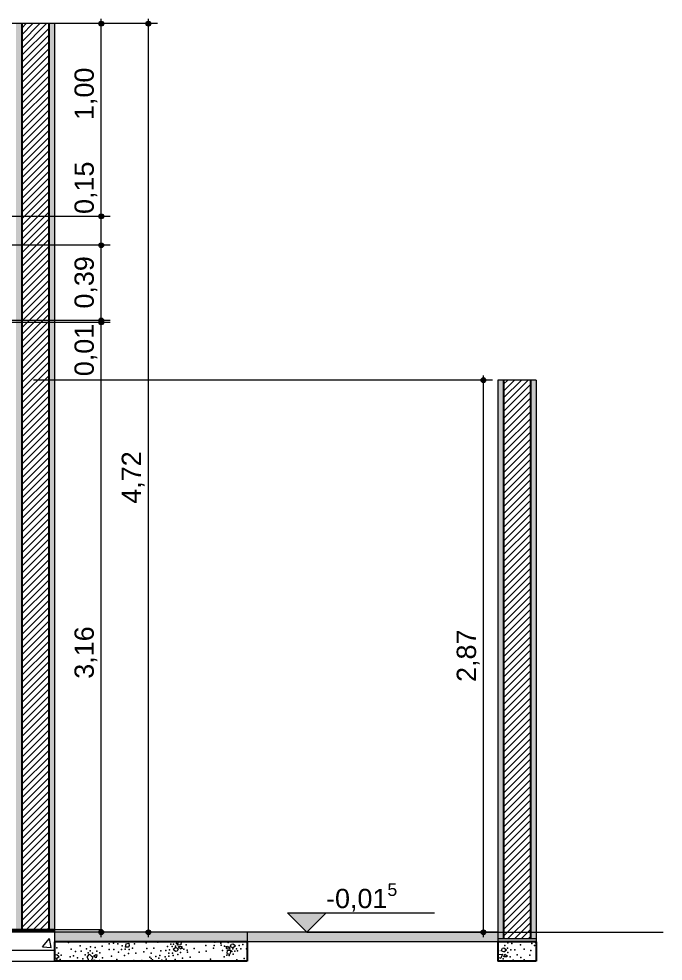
# Model space of a CAD drawing. Header units: metres. Extents: x -77 to 97, y 0 to 6.
# Drawn here: x -44.199 to -40.856, y -0.165 to 4.725 of the extents above; entities that cross this region are included whole.
import ezdxf

# ---------------------------------------------------------------- set-up
doc = ezdxf.new("R2010")
doc.units = ezdxf.units.M
doc.header["$MEASUREMENT"] = 0
for name, color, linetype in [('COTAS CORTE', 7, 'Continuous'), ('LAJES.EST', 7, 'Continuous'), ('PAREDE CONSTRUIR', 7, 'Continuous'), ('TERRENO.ARQ', 7, 'Continuous')]:
    doc.layers.add(name, color=color, linetype=linetype)
for name, color, linetype, lineweight, true_color in [('COTAS CORTE_Caneta_No__25', 7, 'Continuous', 13, 0x982312), ('LAJES.EST_Caneta_No__254', 7, 'Continuous', 0, 0xd1c9ad), ('LAJES.EST_Caneta_No__95', 7, 'Continuous', 0, 0xaeaeae), ('LAJES.EST_Caneta_No__97', 7, 'Continuous', 5, 0x6b6b6b)]:
    doc.layers.add(name, color=color, linetype=linetype, lineweight=lineweight, true_color=true_color)
for name, color, linetype, lineweight in [('LAJES.EST_Caneta_No__241', 7, 'Continuous', 13), ('LAJES.EST_Caneta_No__3', 7, 'Continuous', 25), ('LAJES.EST_Caneta_No__4', 7, 'Continuous', 20), ('LAJES.EST_Caneta_No__7', 7, 'Continuous', 13), ('PAREDE CONSTRUIR_Caneta_No__241', 7, 'Continuous', 13), ('PAREDE CONSTRUIR_Caneta_No__3', 7, 'Continuous', 25), ('TERRENO.ARQ_Caneta_No__241', 7, 'Continuous', 13)]:
    doc.layers.add(name, color=color, linetype=linetype, lineweight=lineweight)
doc.styles.add('ESTILO_GERADO_1', font='arial.ttf')
doc.dimstyles.new('ESTILO_GERADO__3', dxfattribs={"dimtxt": 0.1, "dimasz": 0.0475, "dimexe": 0.18, "dimexo": 0.0625, "dimgap": 0, "dimtad": 1, "dimzin": 0, "dimdsep": 46, "dimtxsty": 'ESTILO_GERADO_1', "dimblk": 'ARROWHEAD_11', "dimblk1": 'ARROWHEAD_11', "dimblk2": 'ARROWHEAD_11', "dimcen": 0.09, "dimclrd": 256, "dimclre": 256, "dimclrt": 256, "dimadec": 0, "dimazin": 0, "dimtfac": 1, "dimtdec": 4, "dimtmove": 0, "dimatfit": 3, "dimfxl": 0, "dimtolj": 1, "dimtzin": 0, "dimarcsym": 0})
doc.dimstyles.new('ESTILO_GERADO__5', dxfattribs={"dimtxt": 0.1, "dimasz": 0.0475, "dimexe": 0.18, "dimexo": 0.837656, "dimgap": 0, "dimtad": 1, "dimzin": 0, "dimdsep": 46, "dimtxsty": 'ESTILO_GERADO_1', "dimblk": 'ARROWHEAD_11', "dimblk1": 'ARROWHEAD_11', "dimblk2": 'ARROWHEAD_11', "dimcen": 0.09, "dimclrd": 256, "dimclre": 256, "dimclrt": 256, "dimadec": 0, "dimazin": 0, "dimtfac": 1, "dimtdec": 4, "dimtmove": 0, "dimatfit": 3, "dimfxl": 0, "dimtolj": 1, "dimtzin": 0, "dimarcsym": 0})
doc.dimstyles.new('ESTILO_GERADO__8', dxfattribs={"dimtxt": 0.1, "dimasz": 0.0475, "dimexe": 0.18, "dimexo": 2.111193, "dimgap": 0, "dimtad": 1, "dimzin": 0, "dimdsep": 46, "dimtxsty": 'ESTILO_GERADO_1', "dimblk": 'ARROWHEAD_11', "dimblk1": 'ARROWHEAD_11', "dimblk2": 'ARROWHEAD_11', "dimcen": 0.09, "dimclrd": 256, "dimclre": 256, "dimclrt": 256, "dimadec": 0, "dimazin": 0, "dimtfac": 1, "dimtdec": 4, "dimtmove": 0, "dimatfit": 3, "dimfxl": 0, "dimtolj": 1, "dimtzin": 0, "dimarcsym": 0})
pattern_1 = [(45, (0, 0), (-0.01767767, 0.01767767), [])]

# ---------------------------------------------------------------- blocks, each defined once
blk = doc.blocks.new('*X2')
at = {"layer": 'LAJES.EST_Caneta_No__241', "color": 7, "linetype": 'Continuous', "lineweight": 13}
for p, q in [((-43.6432, -0.0748), (-43.6474, -0.0919)), ((-43.6312, -0.0923), (-43.6474, -0.0919)), ((-43.6432, -0.0748), (-43.6287, -0.0718)), ((-43.6259, -0.0857), (-43.6312, -0.0923)), ((-43.6287, -0.0718), (-43.6259, -0.0857)), ((-43.3852, -0.0939), (-43.3988, -0.105)), ((-43.3852, -0.0939), (-43.3718, -0.1002)), ((-43.3751, -0.0821), (-43.3709, -0.065)), ((-43.3577, -0.0809), (-43.3751, -0.0821)), ((-43.3699, -0.0926), (-43.3686, -0.0874)), ((-43.3583, -0.1021), (-43.3699, -0.0926)), ((-43.3686, -0.0874), (-43.3527, -0.0881)), ((-43.3527, -0.0881), (-43.3583, -0.1021)), ((-43.357, -0.065), (-43.3577, -0.0809)), ((-43.1216, -0.1012), (-43.1159, -0.0872)), ((-43.1159, -0.0872), (-43.1044, -0.0967)), ((-43.1044, -0.0967), (-43.1057, -0.102)), ((-43.1025, -0.0891), (-43.0963, -0.0763)), ((-43.0891, -0.0955), (-43.1025, -0.0891)), ((-43.0963, -0.0763), (-43.0881, -0.0743)), ((-43.0891, -0.0955), (-43.0755, -0.0843)), ((-43.0881, -0.0743), (-43.0755, -0.0843)), ((-44.014, -0.1393), (-44.0109, -0.1329)), ((-44.0109, -0.1329), (-44.0027, -0.1308)), ((-44.0037, -0.152), (-43.9901, -0.1408)), ((-44.0027, -0.1308), (-43.9901, -0.1408)), ((-43.8434, -0.1402), (-43.8317, -0.129)), ((-43.8425, -0.1485), (-43.8434, -0.1402)), ((-43.8317, -0.129), (-43.8196, -0.1416)), ((-43.8196, -0.1416), (-43.8153, -0.1486)), ((-43.811, -0.1399), (-43.8, -0.1297)), ((-43.7979, -0.1474), (-43.811, -0.1399)), ((-43.8, -0.1297), (-43.795, -0.1318)), ((-43.795, -0.1318), (-43.7979, -0.1474)), ((-43.3861, -0.115), (-43.3988, -0.105)), ((-43.378, -0.113), (-43.3861, -0.115)), ((-43.3718, -0.1002), (-43.378, -0.113)), ((-43.1057, -0.102), (-43.1216, -0.1012)), ((-43.1173, -0.125), (-43.1166, -0.1084)), ((-43.1173, -0.125), (-43.1043, -0.1279)), ((-43.1166, -0.1084), (-43.0992, -0.1073)), ((-43.0992, -0.1073), (-43.1043, -0.1279)), ((-44.0037, -0.152), (-44.014, -0.147)), ((-44.014, -0.1638), (-44.0138, -0.1638)), ((-44.0138, -0.1638), (-44.014, -0.1647)), ((-43.8425, -0.1485), (-43.8366, -0.165)), ((-43.8319, -0.165), (-43.8245, -0.1646)), ((-43.8245, -0.1646), (-43.8153, -0.1486)), ((-43.8113, -0.165), (-43.8093, -0.1576)), ((-43.8093, -0.1576), (-43.7925, -0.1634)), ((-43.7931, -0.165), (-43.7925, -0.1634))]:
    blk.add_line(p, q, dxfattribs=at)
for p in [(-44.0027, -0.0963), (-43.9418, -0.0679), (-43.8805, -0.0849), (-43.8265, -0.0905), (-43.8022, -0.0943), (-43.7725, -0.0652), (-43.766, -0.0867), (-43.7296, -0.0756), (-43.7082, -0.0709), (-43.6848, -0.0754), (-43.6627, -0.0851), (-43.5998, -0.0755), (-43.5376, -0.0692), (-43.4775, -0.0671), (-43.4453, -0.0654), (-43.4272, -0.0885), (-43.4104, -0.0776), (-43.4039, -0.0892), (-43.3959, -0.0769), (-43.3863, -0.0879), (-43.3804, -0.0736), (-43.3311, -0.0802), (-43.2291, -0.0845), (-43.1888, -0.0974), (-43.1848, -0.0836), (-43.1817, -0.0659), (-43.151, -0.0708), (-43.1491, -0.0818), (-43.1316, -0.0872), (-43.1235, -0.0911), (-43.1138, -0.0686), (-43.0723, -0.0655), (-43.0562, -0.0833), (-43.0375, -0.0794), (-44.0135, -0.1254), (-43.993, -0.1227), (-43.9799, -0.1345), (-43.9325, -0.1423), (-43.928, -0.1023), (-43.9155, -0.1379), (-43.9043, -0.1144), (-43.8752, -0.1139), (-43.8541, -0.1329), (-43.8487, -0.1009), (-43.8401, -0.1215), (-43.8294, -0.1114), (-43.8161, -0.1229), (-43.7936, -0.114), (-43.7783, -0.1225), (-43.7311, -0.1048), (-43.7175, -0.1399), (-43.7069, -0.1046), (-43.6816, -0.118), (-43.6664, -0.1051), (-43.6508, -0.1348), (-43.6468, -0.1031), (-43.6306, -0.1256), (-43.6264, -0.105), (-43.6089, -0.0981), (-43.5918, -0.1241), (-43.5501, -0.1166), (-43.5343, -0.0991), (-43.5195, -0.1449), (-43.5131, -0.1234), (-43.4983, -0.0982), (-43.4889, -0.1405), (-43.4681, -0.1353), (-43.4628, -0.1119), (-43.44, -0.143), (-43.4367, -0.11), (-43.4216, -0.1395), (-43.4213, -0.1244), (-43.4181, -0.106), (-43.402, -0.1238), (-43.3975, -0.1364), (-43.3735, -0.1313), (-43.3605, -0.1208), (-43.3508, -0.0982), (-43.3427, -0.1021), (-43.3252, -0.1075), (-43.3233, -0.1185), (-43.3102, -0.1437), (-43.2893, -0.099), (-43.2631, -0.1183), (-43.2264, -0.1139), (-43.1432, -0.1091), (-43.1338, -0.1421), (-43.1194, -0.1333), (-43.1073, -0.1364), (-43.0939, -0.1157), (-43.088, -0.1015), (-43.0864, -0.1279), (-43.0783, -0.1124), (-43.0704, -0.1002), (-43.0639, -0.1118), (-43.0471, -0.1009), (-43.0186, -0.1002), (-44.0026, -0.158), (-43.985, -0.1567), (-43.8955, -0.1482), (-43.8667, -0.1535), (-43.8417, -0.1644), (-43.7813, -0.1621), (-43.7648, -0.148), (-43.6903, -0.1558), (-43.6028, -0.1622), (-43.5606, -0.161), (-43.5265, -0.1638), (-43.5119, -0.1518), (-43.5047, -0.159), (-43.4734, -0.1501), (-43.4568, -0.1595), (-43.4341, -0.1555), (-43.3887, -0.156), (-43.3495, -0.1489), (-43.2039, -0.1554), (-43.0681, -0.158), (-43.0298, -0.1509)]:
    blk.add_point(p, dxfattribs=at)
blk = doc.blocks.new('*X3')
at = {"layer": 'LAJES.EST_Caneta_No__241', "color": 7, "linetype": 'Continuous', "lineweight": 13}
for p, q in [((-41.6901, -0.0981), (-41.682, -0.0961)), ((-41.682, -0.0961), (-41.6693, -0.1061)), ((-41.7111, -0.1468), (-41.7105, -0.1302)), ((-41.7105, -0.1302), (-41.6896, -0.1283)), ((-41.6896, -0.1283), (-41.6981, -0.1497)), ((-41.6963, -0.1109), (-41.6901, -0.0981)), ((-41.6829, -0.1172), (-41.6963, -0.1109)), ((-41.683, -0.1422), (-41.6774, -0.1281)), ((-41.6671, -0.1429), (-41.683, -0.1422)), ((-41.6829, -0.1172), (-41.6693, -0.1061)), ((-41.6774, -0.1281), (-41.6658, -0.1377)), ((-41.6658, -0.1377), (-41.6671, -0.1429)), ((-41.7111, -0.1468), (-41.6981, -0.1497))]:
    blk.add_line(p, q, dxfattribs=at)
for p in [(-41.6781, -0.083), (-41.663, -0.0969), (-41.6624, -0.0691), (-41.6407, -0.074), (-41.5965, -0.0811), (-41.5373, -0.0726), (-41.523, -0.0833), (-41.5188, -0.0687), (-41.7094, -0.1116), (-41.6612, -0.1208), (-41.6494, -0.1419), (-41.6462, -0.1071), (-41.6263, -0.106), (-41.6141, -0.132), (-41.5947, -0.1464), (-41.5772, -0.1032), (-41.5481, -0.1333), (-41.5426, -0.1098), (-41.7032, -0.1639), (-41.686, -0.1529), (-41.6553, -0.1644), (-41.6334, -0.1596), (-41.5778, -0.1578)]:
    blk.add_point(p, dxfattribs=at)
blk = doc.blocks.new('*D18')
at = {"layer": 'COTAS CORTE_Caneta_No__25', "linetype": 'Continuous', "lineweight": 13, "true_color": 0x982312}
for points in [[(-43.7841, 3.16), (-43.7832, 3.1552), (-43.7804, 3.1512), (-43.7764, 3.1485), (-43.7716, 3.1475), (-43.7668, 3.1485), (-43.7628, 3.1512), (-43.7601, 3.1552), (-43.7591, 3.16), (-43.7601, 3.1648), (-43.7628, 3.1688), (-43.7668, 3.1715), (-43.7716, 3.1725), (-43.7764, 3.1715), (-43.7804, 3.1688), (-43.7832, 3.1648)], [(-43.7841, 3.15), (-43.7832, 3.1452), (-43.7804, 3.1412), (-43.7764, 3.1385), (-43.7716, 3.1375), (-43.7668, 3.1385), (-43.7628, 3.1412), (-43.7601, 3.1452), (-43.7591, 3.15), (-43.7601, 3.1548), (-43.7628, 3.1588), (-43.7668, 3.1615), (-43.7716, 3.1625), (-43.7764, 3.1615), (-43.7804, 3.1588), (-43.7832, 3.1548)], [(-43.7841, -0.015), (-43.7832, -0.0198), (-43.7804, -0.0238), (-43.7764, -0.0265), (-43.7716, -0.0275), (-43.7668, -0.0265), (-43.7628, -0.0238), (-43.7601, -0.0198), (-43.7591, -0.015), (-43.7601, -0.0102), (-43.7628, -0.0062), (-43.7668, -0.0035), (-43.7716, -0.0025), (-43.7764, -0.0035), (-43.7804, -0.0062), (-43.7832, -0.0102)]]:
    blk.add_hatch(color=24, dxfattribs=at).paths.add_polyline_path(points)
at = {"layer": 'COTAS CORTE_Caneta_No__25', "color": 24, "linetype": 'Continuous', "lineweight": 13, "true_color": 0x982312}
for p, q in [((-43.7841, 3.15), (-44.6093, 3.15)), ((-43.7716, -0.0025), (-43.7716, 3.1375)), ((-43.7247, 3.15), (-43.7591, 3.15)), ((-43.7841, -0.015), (-43.8185, -0.015)), ((-43.7716, -0.04), (-43.7716, -0.0275)), ((-42.934, -0.015), (-43.7591, -0.015))]:
    blk.add_line(p, q, dxfattribs=at)
for centre in [(-43.7716, 3.15), (-43.7716, -0.015)]:
    blk.add_circle(centre, 0.0125, dxfattribs=at)
at = {"layer": 'COTAS CORTE_Caneta_No__25', "color": 24, "lineweight": 13, "true_color": 0x982312, "char_height": 0.1, "attachment_point": 7, "rotation": 90, "style": 'ESTILO_GERADO_1'}
for s, insert in [('\\A1;{\\pql;\\fArial|b0|i0|c0|p0;\\W1.000000;0,01}', (-43.7916, 2.8706)), ('\\A1;{\\pql;\\fArial|b0|i0|c0|p0;\\W1.000000;3,16}', (-43.7916, 1.3006))]:
    blk.add_mtext(s, dxfattribs=dict(at, insert=insert))
blk = doc.blocks.new('ARROWHEAD_11')
at = {"color": 0, "linetype": 'Continuous', "lineweight": 0}
blk.add_line((0, 0), (-1, 0), dxfattribs=at)
at = {"color": 0, "linetype": 'Continuous', "lineweight": 0, "const_width": 0.25, "flags": 128}
blk.add_lwpolyline([(-0.125, 0, 1), (0.125, 0, 1)], format="xyb", close=True, dxfattribs=at)
blk = doc.blocks.new('*D19')
at = {"layer": 'COTAS CORTE_Caneta_No__25', "linetype": 'Continuous', "lineweight": 13, "true_color": 0x982312}
for points in [[(-43.7841, 3.16), (-43.7832, 3.1552), (-43.7804, 3.1512), (-43.7764, 3.1485), (-43.7716, 3.1475), (-43.7668, 3.1485), (-43.7628, 3.1512), (-43.7601, 3.1552), (-43.7591, 3.16), (-43.7601, 3.1648), (-43.7628, 3.1688), (-43.7668, 3.1715), (-43.7716, 3.1725), (-43.7764, 3.1715), (-43.7804, 3.1688), (-43.7832, 3.1648)], [(-43.7841, 3.15), (-43.7832, 3.1452), (-43.7804, 3.1412), (-43.7764, 3.1385), (-43.7716, 3.1375), (-43.7668, 3.1385), (-43.7628, 3.1412), (-43.7601, 3.1452), (-43.7591, 3.15), (-43.7601, 3.1548), (-43.7628, 3.1588), (-43.7668, 3.1615), (-43.7716, 3.1625), (-43.7764, 3.1615), (-43.7804, 3.1588), (-43.7832, 3.1548)]]:
    blk.add_hatch(color=24, dxfattribs=at).paths.add_polyline_path(points)
at = {"layer": 'COTAS CORTE_Caneta_No__25', "color": 24, "linetype": 'Continuous', "lineweight": 13, "true_color": 0x982312}
for p, q in [((-43.7841, 3.16), (-44.6093, 3.16)), ((-43.7841, 3.15), (-44.6093, 3.15)), ((-43.7716, 3.15), (-43.7716, 3.15)), ((-43.7247, 3.16), (-43.7591, 3.16)), ((-43.7247, 3.15), (-43.7591, 3.15))]:
    blk.add_line(p, q, dxfattribs=at)
for centre in [(-43.7716, 3.16), (-43.7716, 3.15)]:
    blk.add_circle(centre, 0.0125, dxfattribs=at)
blk = doc.blocks.new('*D20')
at = {"layer": 'COTAS CORTE_Caneta_No__25', "linetype": 'Continuous', "lineweight": 13, "true_color": 0x982312}
for points in [[(-43.7841, 3.55), (-43.7832, 3.5452), (-43.7804, 3.5412), (-43.7764, 3.5385), (-43.7716, 3.5375), (-43.7668, 3.5385), (-43.7628, 3.5412), (-43.7601, 3.5452), (-43.7591, 3.55), (-43.7601, 3.5548), (-43.7628, 3.5588), (-43.7668, 3.5615), (-43.7716, 3.5625), (-43.7764, 3.5615), (-43.7804, 3.5588), (-43.7832, 3.5548)], [(-43.7841, 3.16), (-43.7832, 3.1552), (-43.7804, 3.1512), (-43.7764, 3.1485), (-43.7716, 3.1475), (-43.7668, 3.1485), (-43.7628, 3.1512), (-43.7601, 3.1552), (-43.7591, 3.16), (-43.7601, 3.1648), (-43.7628, 3.1688), (-43.7668, 3.1715), (-43.7716, 3.1725), (-43.7764, 3.1715), (-43.7804, 3.1688), (-43.7832, 3.1648)], [(-43.7841, 3.15), (-43.7832, 3.1452), (-43.7804, 3.1412), (-43.7764, 3.1385), (-43.7716, 3.1375), (-43.7668, 3.1385), (-43.7628, 3.1412), (-43.7601, 3.1452), (-43.7591, 3.15), (-43.7601, 3.1548), (-43.7628, 3.1588), (-43.7668, 3.1615), (-43.7716, 3.1625), (-43.7764, 3.1615), (-43.7804, 3.1588), (-43.7832, 3.1548)]]:
    blk.add_hatch(color=24, dxfattribs=at).paths.add_polyline_path(points)
at = {"layer": 'COTAS CORTE_Caneta_No__25', "color": 24, "linetype": 'Continuous', "lineweight": 13, "true_color": 0x982312}
for p, q in [((-43.7841, 3.55), (-44.6093, 3.55)), ((-43.7716, 3.1725), (-43.7716, 3.5375)), ((-43.7247, 3.55), (-43.7591, 3.55)), ((-43.7841, 3.16), (-44.6093, 3.16)), ((-43.7247, 3.16), (-43.7591, 3.16))]:
    blk.add_line(p, q, dxfattribs=at)
for centre in [(-43.7716, 3.55), (-43.7716, 3.16)]:
    blk.add_circle(centre, 0.0125, dxfattribs=at)
at = {"layer": 'COTAS CORTE_Caneta_No__25', "color": 24, "lineweight": 13, "true_color": 0x982312, "insert": (-43.7916, 3.2215), "char_height": 0.1, "attachment_point": 7, "rotation": 90, "style": 'ESTILO_GERADO_1'}
blk.add_mtext('\\A1;{\\pql;\\fArial|b0|i0|c0|p0;\\W1.000000;0,39}', dxfattribs=at)
blk = doc.blocks.new('*D21')
at = {"layer": 'COTAS CORTE_Caneta_No__25', "linetype": 'Continuous', "lineweight": 13, "true_color": 0x982312}
for points in [[(-43.7841, 3.7), (-43.7832, 3.6952), (-43.7804, 3.6912), (-43.7764, 3.6885), (-43.7716, 3.6875), (-43.7668, 3.6885), (-43.7628, 3.6912), (-43.7601, 3.6952), (-43.7591, 3.7), (-43.7601, 3.7048), (-43.7628, 3.7088), (-43.7668, 3.7115), (-43.7716, 3.7125), (-43.7764, 3.7115), (-43.7804, 3.7088), (-43.7832, 3.7048)], [(-43.7841, 3.55), (-43.7832, 3.5452), (-43.7804, 3.5412), (-43.7764, 3.5385), (-43.7716, 3.5375), (-43.7668, 3.5385), (-43.7628, 3.5412), (-43.7601, 3.5452), (-43.7591, 3.55), (-43.7601, 3.5548), (-43.7628, 3.5588), (-43.7668, 3.5615), (-43.7716, 3.5625), (-43.7764, 3.5615), (-43.7804, 3.5588), (-43.7832, 3.5548)]]:
    blk.add_hatch(color=24, dxfattribs=at).paths.add_polyline_path(points)
at = {"layer": 'COTAS CORTE_Caneta_No__25', "color": 24, "linetype": 'Continuous', "lineweight": 13, "true_color": 0x982312}
for p, q in [((-43.7841, 3.7), (-44.6093, 3.7)), ((-43.7716, 3.5625), (-43.7716, 3.6875)), ((-43.7247, 3.7), (-43.7591, 3.7)), ((-43.7841, 3.55), (-44.6093, 3.55)), ((-43.7247, 3.55), (-43.7591, 3.55))]:
    blk.add_line(p, q, dxfattribs=at)
for centre in [(-43.7716, 3.7), (-43.7716, 3.55)]:
    blk.add_circle(centre, 0.0125, dxfattribs=at)
blk = doc.blocks.new('*D22')
at = {"layer": 'COTAS CORTE_Caneta_No__25', "linetype": 'Continuous', "lineweight": 13, "true_color": 0x982312}
for points in [[(-43.7841, 4.7), (-43.7832, 4.6952), (-43.7804, 4.6912), (-43.7764, 4.6885), (-43.7716, 4.6875), (-43.7668, 4.6885), (-43.7628, 4.6912), (-43.7601, 4.6952), (-43.7591, 4.7), (-43.7601, 4.7048), (-43.7628, 4.7088), (-43.7668, 4.7115), (-43.7716, 4.7125), (-43.7764, 4.7115), (-43.7804, 4.7088), (-43.7832, 4.7048)], [(-43.7841, 3.7), (-43.7832, 3.6952), (-43.7804, 3.6912), (-43.7764, 3.6885), (-43.7716, 3.6875), (-43.7668, 3.6885), (-43.7628, 3.6912), (-43.7601, 3.6952), (-43.7591, 3.7), (-43.7601, 3.7048), (-43.7628, 3.7088), (-43.7668, 3.7115), (-43.7716, 3.7125), (-43.7764, 3.7115), (-43.7804, 3.7088), (-43.7832, 3.7048)]]:
    blk.add_hatch(color=24, dxfattribs=at).paths.add_polyline_path(points)
at = {"layer": 'COTAS CORTE_Caneta_No__25', "color": 24, "linetype": 'Continuous', "lineweight": 13, "true_color": 0x982312}
for p, q in [((-43.7841, 4.7), (-44.6093, 4.7)), ((-43.7716, 4.7125), (-43.7716, 4.725)), ((-43.7247, 4.7), (-43.7591, 4.7)), ((-43.7716, 3.7125), (-43.7716, 4.6875)), ((-43.7841, 3.7), (-44.6093, 3.7)), ((-43.7247, 3.7), (-43.7591, 3.7))]:
    blk.add_line(p, q, dxfattribs=at)
for centre in [(-43.7716, 4.7), (-43.7716, 3.7)]:
    blk.add_circle(centre, 0.0125, dxfattribs=at)
at = {"layer": 'COTAS CORTE_Caneta_No__25', "color": 24, "lineweight": 13, "true_color": 0x982312, "char_height": 0.1, "attachment_point": 7, "rotation": 90, "style": 'ESTILO_GERADO_1'}
for s, insert in [('\\A1;{\\pql;\\fArial|b0|i0|c0|p0;\\W1.000000;1,00}', (-43.7916, 4.2)), ('\\A1;{\\pql;\\fArial|b0|i0|c0|p0;\\W1.000000;0,15}', (-43.7916, 3.7125))]:
    blk.add_mtext(s, dxfattribs=dict(at, insert=insert))
blk = doc.blocks.new('*D37')
at = {"layer": 'COTAS CORTE_Caneta_No__25', "linetype": 'Continuous', "lineweight": 13, "true_color": 0x982312}
for points in [[(-43.5392, 4.7), (-43.5383, 4.6952), (-43.5356, 4.6912), (-43.5315, 4.6885), (-43.5267, 4.6875), (-43.522, 4.6885), (-43.5179, 4.6912), (-43.5152, 4.6952), (-43.5142, 4.7), (-43.5152, 4.7048), (-43.5179, 4.7088), (-43.522, 4.7115), (-43.5267, 4.7125), (-43.5315, 4.7115), (-43.5356, 4.7088), (-43.5383, 4.7048)], [(-43.5392, -0.015), (-43.5383, -0.0198), (-43.5356, -0.0238), (-43.5315, -0.0265), (-43.5267, -0.0275), (-43.522, -0.0265), (-43.5179, -0.0238), (-43.5152, -0.0198), (-43.5142, -0.015), (-43.5152, -0.0102), (-43.5179, -0.0062), (-43.522, -0.0035), (-43.5267, -0.0025), (-43.5315, -0.0035), (-43.5356, -0.0062), (-43.5383, -0.0102)]]:
    blk.add_hatch(color=24, dxfattribs=at).paths.add_polyline_path(points)
at = {"layer": 'COTAS CORTE_Caneta_No__25', "color": 24, "linetype": 'Continuous', "lineweight": 13, "true_color": 0x982312}
for p, q in [((-43.5392, 4.7), (-45.6379, 4.7)), ((-43.5267, 4.7125), (-43.5267, 4.725)), ((-43.4799, 4.7), (-43.5142, 4.7)), ((-43.5267, -0.0025), (-43.5267, 4.6875)), ((-43.5392, -0.015), (-45.6379, -0.015)), ((-43.5267, -0.04), (-43.5267, -0.0275)), ((-43.4799, -0.015), (-43.5142, -0.015))]:
    blk.add_line(p, q, dxfattribs=at)
for centre in [(-43.5267, 4.7), (-43.5267, -0.015)]:
    blk.add_circle(centre, 0.0125, dxfattribs=at)
at = {"layer": 'COTAS CORTE_Caneta_No__25', "color": 24, "lineweight": 13, "true_color": 0x982312, "insert": (-43.5467, 2.209), "char_height": 0.1, "attachment_point": 7, "rotation": 90, "style": 'ESTILO_GERADO_1'}
blk.add_mtext('\\A1;{\\pql;\\fArial|b0|i0|c0|p0;\\W1.000000;4,72}', dxfattribs=at)
blk = doc.blocks.new('*D38')
at = {"layer": 'COTAS CORTE_Caneta_No__25', "linetype": 'Continuous', "lineweight": 13, "true_color": 0x982312}
for points in [[(-41.8009, 2.85), (-41.7999, 2.8452), (-41.7972, 2.8412), (-41.7932, 2.8385), (-41.7884, 2.8375), (-41.7836, 2.8385), (-41.7795, 2.8412), (-41.7768, 2.8452), (-41.7759, 2.85), (-41.7768, 2.8548), (-41.7795, 2.8588), (-41.7836, 2.8615), (-41.7884, 2.8625), (-41.7932, 2.8615), (-41.7972, 2.8588), (-41.7999, 2.8548)], [(-41.8009, -0.015), (-41.7999, -0.0198), (-41.7972, -0.0238), (-41.7932, -0.0265), (-41.7884, -0.0275), (-41.7836, -0.0265), (-41.7795, -0.0238), (-41.7768, -0.0198), (-41.7759, -0.015), (-41.7768, -0.0102), (-41.7795, -0.0062), (-41.7836, -0.0035), (-41.7884, -0.0025), (-41.7932, -0.0035), (-41.7972, -0.0062), (-41.7999, -0.0102)]]:
    blk.add_hatch(color=24, dxfattribs=at).paths.add_polyline_path(points)
at = {"layer": 'COTAS CORTE_Caneta_No__25', "color": 24, "linetype": 'Continuous', "lineweight": 13, "true_color": 0x982312}
for p, q in [((-41.8009, 2.85), (-44.1235, 2.85)), ((-41.7884, 2.8625), (-41.7884, 2.875)), ((-41.7884, -0.0025), (-41.7884, 2.8375)), ((-41.7415, 2.85), (-41.7759, 2.85)), ((-41.8009, -0.015), (-44.1235, -0.015)), ((-41.7884, -0.04), (-41.7884, -0.0275)), ((-41.7415, -0.015), (-41.7759, -0.015))]:
    blk.add_line(p, q, dxfattribs=at)
for centre in [(-41.7884, 2.85), (-41.7884, -0.015)]:
    blk.add_circle(centre, 0.0125, dxfattribs=at)
at = {"layer": 'COTAS CORTE_Caneta_No__25', "color": 24, "lineweight": 13, "true_color": 0x982312, "insert": (-41.8084, 1.284), "char_height": 0.1, "attachment_point": 7, "rotation": 90, "style": 'ESTILO_GERADO_1'}
blk.add_mtext('\\A1;{\\pql;\\fArial|b0|i0|c0|p0;\\W1.000000;2,87}', dxfattribs=at)

msp = doc.modelspace()

# ---------------------------------------------------------------- hatches: boundary and pattern name
at = {"layer": 'COTAS CORTE_Caneta_No__25', "linetype": 'Continuous', "lineweight": 13, "true_color": 0x982312}
msp.add_hatch(color=24, dxfattribs=at).paths.add_polyline_path([(-42.7051, -0.015), (-42.6051, 0.085), (-42.8051, 0.085)])
at = {"layer": 'LAJES.EST_Caneta_No__254', "linetype": 'Continuous', "lineweight": 0, "true_color": 0xd1c9ad}
h = msp.add_hatch(dxfattribs=at)
h.set_pattern_fill('Haie_OD_0001', color=9, style=0, pattern_type=2)
h.set_pattern_definition([(45, (0, 0.5), (-0.159099, 0.159099), [0, -0.15, 0, -0.225]), (110, (0.5, 0.5), (0.2114308, 0.0769545), [0, -0.11, 0, -0.19])])
h.paths.add_polyline_path([(-50.5157, 0), (-50.5157, -0.01), (-44.014, -0.01), (-44.014, 0)])
at = {"layer": 'LAJES.EST_Caneta_No__95', "linetype": 'Continuous', "lineweight": 0, "true_color": 0xaeaeae}
for points in [[(-44.014, -0.065), (-43.014, -0.065), (-43.014, -0.015), (-44.014, -0.015)], [(-41.514, -0.05), (-41.714, -0.05), (-41.714, -0.065), (-41.514, -0.065)]]:
    msp.add_hatch(color=253, dxfattribs=at).paths.add_polyline_path(points)
at = {"layer": 'LAJES.EST_Caneta_No__97', "linetype": 'Continuous', "lineweight": 5, "true_color": 0x6b6b6b}
h = msp.add_hatch(dxfattribs=at)
h.set_pattern_fill('AR_CONC_0001', color=251, style=0, pattern_type=2)
h.set_pattern_definition([(50, (0, 0), (-0.546554, 0.0478173), [0.05715, -0.62865]), (355, (0, 0), (-0.10573, 0.5731705), [0.04572, -0.502922]), (100.4514, (0.04555, -0.004), (0.440824, 0.525353), [0.04857, -0.534271]), (46.1842, (0, 0.1524), (-0.813237, 0.126127), [0.085725, -0.942975]), (96.6356, (0.0678, 0.1419), (0.712212, 0.742278), [0.072855, -0.801407]), (351.1842, (0, 0.1524), (0.712212, 0.742278), [0.06858, -0.754379]), (21, (0.0762, 0.1143), (-0.454843, 0.3067956), [0.05715, -0.62865]), (326, (0.0762, 0.1143), (0.185406, 0.552564), [0.04572, -0.50292]), (71.4514, (0.1141, 0.08873), (0.640249, 0.2457683), [0.04857, -0.53427]), (37.5, (0, 0), (0.0092658, 0.2536651), [0, -0.496824, 0, -0.51054, 0, -0.504825]), (7.5, (0, 0), (0.200459, 0.3005417), [0, -0.291084, 0, -0.485394, 0, -0.192405]), (327.5, (-0.16993, 0), (-0.4067718, 0.0171862), [0, -0.1905, 0, -0.59436, 0, -0.78867]), (317.5, (-0.24613, 0), (0.4443875, 0.0762795), [0, -0.24765, 0, -0.394716, 0, -0.56007])])
h.paths.add_polyline_path([(-50.5157, -0.11), (-44.014, -0.11), (-44.014, -0.01), (-50.5157, -0.01)])
at = {"layer": 'PAREDE CONSTRUIR', "linetype": 'Continuous', "lineweight": 0, "true_color": 0xffffff}
for points in [[(-44.214, 4.7), (-44.214, 3.25), (-44.184, 3.25), (-44.184, 4.7)], [(-44.044, 3.25), (-44.014, 3.25), (-44.014, 4.7), (-44.044, 4.7)], [(-44.214, 3.25), (-44.214, 0), (-44.184, 0), (-44.184, 3.25)], [(-44.044, 0), (-44.014, 0), (-44.014, 3.25), (-44.044, 3.25)], [(-41.714, -0.05), (-41.684, -0.05), (-41.684, 2.85), (-41.714, 2.85)], [(-41.544, -0.05), (-41.514, -0.05), (-41.514, 2.85), (-41.544, 2.85)]]:
    msp.add_hatch(color=7, dxfattribs=at).paths.add_polyline_path(points)
at = {"layer": 'PAREDE CONSTRUIR', "linetype": 'Continuous', "lineweight": 0, "true_color": 0x000000}
h = msp.add_hatch(dxfattribs=at)
h.set_pattern_fill('common_brick_0001', color=18, style=0, pattern_type=2)
h.set_pattern_definition(pattern_1)
h.paths.add_polyline_path([(-44.184, 4.7), (-44.184, 3.25), (-44.044, 3.25), (-44.044, 4.7)])
h = msp.add_hatch(dxfattribs=at)
h.set_pattern_fill('common_brick_0001', color=18, style=0, pattern_type=2)
h.set_pattern_definition(pattern_1)
h.paths.add_polyline_path([(-44.184, 3.25), (-44.184, 0), (-44.044, 0), (-44.044, 3.25)])
h = msp.add_hatch(dxfattribs=at)
h.set_pattern_fill('common_brick_0001', color=18, style=0, pattern_type=2)
h.set_pattern_definition(pattern_1)
h.paths.add_polyline_path([(-41.684, 2.85), (-41.684, -0.05), (-41.544, -0.05), (-41.544, 2.85)])
at = {"layer": 'TERRENO.ARQ', "linetype": 'Continuous', "lineweight": 0, "true_color": 0x8fbf7f}
msp.add_hatch(color=73, dxfattribs=at).paths.add_polyline_path([(-41.714, -0.065), (-41.714, -0.015), (-43.014, -0.015), (-43.014, -0.065)])

# ---------------------------------------------------------------- linework, layer by layer
at = {"layer": 'COTAS CORTE_Caneta_No__25', "color": 24, "linetype": 'Continuous', "lineweight": 13, "true_color": 0x982312}
for p, q in [((-42.7051, -0.015), (-42.8051, 0.085)), ((-42.8051, 0.085), (-42.6051, 0.085)), ((-42.6051, 0.085), (-42.7051, -0.015)), ((-42.6051, 0.085), (-42.0422, 0.085)), ((-45.6135, 0), (-43.7643, 0)), ((-42.7051, -0.015), (-42.7801, -0.015)), ((-42.7051, -0.015), (-40.8559, -0.015))]:
    msp.add_line(p, q, dxfattribs=at)
at = {"layer": 'LAJES.EST_Caneta_No__241', "color": 7, "linetype": 'Continuous', "lineweight": 13}
for p, q in [((-43.014, -0.015), (-44.014, -0.015)), ((-41.514, -0.05), (-41.514, -0.065)), ((-45.6136, -0.165), (-44.014, -0.165))]:
    msp.add_line(p, q, dxfattribs=at)
at = {"layer": 'LAJES.EST_Caneta_No__241', "color": 7, "linetype": 'Continuous', "lineweight": 13, "flags": 128}
msp.add_lwpolyline([(-41.514, -0.05), (-41.544, -0.05), (-41.684, -0.05), (-41.714, -0.05)], dxfattribs=at)
at = {"layer": 'LAJES.EST_Caneta_No__3', "color": 7, "linetype": 'Continuous', "lineweight": 25}
for p, q in [((-44.014, -0.065), (-44.014, -0.11)), ((-43.014, -0.065), (-44.014, -0.065)), ((-43.014, -0.065), (-43.014, -0.165)), ((-41.714, -0.065), (-41.714, -0.165)), ((-41.514, -0.065), (-41.714, -0.065)), ((-41.514, -0.065), (-41.514, -0.165)), ((-44.014, -0.11), (-44.014, -0.165)), ((-43.014, -0.165), (-44.014, -0.165)), ((-41.514, -0.165), (-41.714, -0.165))]:
    msp.add_line(p, q, dxfattribs=at)
at = {"layer": 'LAJES.EST_Caneta_No__4', "color": 7, "linetype": 'Continuous', "lineweight": 20}
for p, q in [((-44.014, -0.01), (-44.014, -0.015)), ((-44.014, -0.015), (-44.014, -0.065)), ((-44.014, -0.11), (-50.5157, -0.11))]:
    msp.add_line(p, q, dxfattribs=at)
at = {"layer": 'LAJES.EST_Caneta_No__7', "color": 7, "linetype": 'Continuous', "lineweight": 13}
for p, q in [((-44.014, 0), (-44.014, -0.01)), ((-44.014, -0.01), (-50.5157, -0.01))]:
    msp.add_line(p, q, dxfattribs=at)
at = {"layer": 'LAJES.EST_Caneta_No__7', "color": 7, "linetype": 'Continuous', "lineweight": 13, "flags": 128}
msp.add_lwpolyline([(-44.014, 0), (-44.044, 0), (-44.184, 0), (-44.214, 0), (-44.234, 0)], dxfattribs=at)
at = {"layer": 'PAREDE CONSTRUIR_Caneta_No__241', "color": 7, "linetype": 'Continuous', "lineweight": 13}
for p, q in [((-44.014, 4.7), (-44.014, 3.25)), ((-44.014, 3.25), (-44.014, 0)), ((-41.714, 2.85), (-41.714, -0.015)), ((-41.514, 2.85), (-41.514, -0.05)), ((-41.714, -0.015), (-41.714, -0.05))]:
    msp.add_line(p, q, dxfattribs=at)
at = {"layer": 'PAREDE CONSTRUIR_Caneta_No__241', "color": 7, "linetype": 'Continuous', "lineweight": 13, "flags": 128}
for points in [[(-44.014, 4.7), (-44.044, 4.7), (-44.184, 4.7), (-44.214, 4.7)], [(-41.514, 2.85), (-41.544, 2.85), (-41.684, 2.85), (-41.714, 2.85)]]:
    msp.add_lwpolyline(points, dxfattribs=at)
at = {"layer": 'PAREDE CONSTRUIR_Caneta_No__3', "color": 7, "linetype": 'Continuous', "lineweight": 25}
for p, q in [((-44.184, 4.7), (-44.184, 3.25)), ((-44.044, 4.7), (-44.044, 3.25)), ((-44.184, 3.25), (-44.184, 0)), ((-44.044, 3.25), (-44.044, 0)), ((-41.684, 2.85), (-41.684, -0.05)), ((-41.544, 2.85), (-41.544, -0.05))]:
    msp.add_line(p, q, dxfattribs=at)
at = {"layer": 'TERRENO.ARQ_Caneta_No__241', "color": 7, "linetype": 'Continuous', "lineweight": 13}
for p, q in [((-43.014, -0.015), (-43.014, -0.065)), ((-41.714, -0.015), (-43.014, -0.015)), ((-41.714, -0.065), (-43.014, -0.065)), ((-41.714, -0.05), (-41.714, -0.065))]:
    msp.add_line(p, q, dxfattribs=at)

# ---------------------------------------------------------------- block references
at = {"layer": 'LAJES.EST', "lineweight": 0}
for name in ['*X2', '*X3']:
    msp.add_blockref(name, (0, 0), dxfattribs=at)

# ---------------------------------------------------------------- texts
at = {"layer": 'COTAS CORTE_Caneta_No__25', "color": 24, "lineweight": 13, "true_color": 0x982312, "insert": (-42.6051, 0.081), "char_height": 0.1, "attachment_point": 7, "style": 'ESTILO_GERADO_1'}
msp.add_mtext('\\A1;{\\pql;\\fArial|b0|i0|c0|p0;\\W1.000000;-0,01\\fArial|b0|i0|c0|p0;\\W1.000000;\\A1{\\H.66x;\\S5^  ;}}', dxfattribs=at)

# ---------------------------------------------------------------- dimensions: what is measured, and where the dimension line sits
at = {"layer": 'COTAS CORTE', "color": 24, "linetype": 'Continuous', "lineweight": 13, "true_color": 0x982312}
for base, p1, p2, dimstyle, picture, middle in [((-43.5267466608, 4.7), (-44.0140342478, -0.015), (-44.0140342478, 4.7), 'ESTILO_GERADO__8', '*D37', (-43.5967466611, 2.3384980147)), ((-43.7716, 4.7), (-44.214, 3.7), (-44.014, 4.7), 'ESTILO_GERADO__5', '*D22', (-43.8416, 4.3295)), ((-43.7716, 3.7), (-55.264, 3.55), (-44.214, 3.7), 'ESTILO_GERADO__5', '*D21', (-43.8416, 3.842)), ((-43.7716, 3.55), (-45.7632, 3.16), (-55.264, 3.55), 'ESTILO_GERADO__5', '*D20', (-43.8416, 3.351)), ((-43.77160876, 3.14999998), (-44.01403425, -0.015), (-45.76320091, 3.14999998), 'ESTILO_GERADO__5', '*D18', (-43.84160876, 1.43003801)), ((-43.7716, 3.16), (-45.7632, 3.15), (-45.7632, 3.16), 'ESTILO_GERADO__5', '*D19', (-43.8416, 3)), ((-41.7883884873, 2.85), (-41.7140342478, -0.015), (-41.7140342478, 2.85), 'ESTILO_GERADO__3', '*D38', (-41.8583884876, 1.4134980147))]:
    dim = msp.add_linear_dim(base=base, p1=p1, p2=p2, angle=90, dimstyle=dimstyle, dxfattribs=at)
    dim.commit()
    dim.dimension.update_dxf_attribs({"geometry": picture, "text_midpoint": middle, "dimtype": 160, "text_rotation": 90})

doc.saveas('drawing.dxf')
